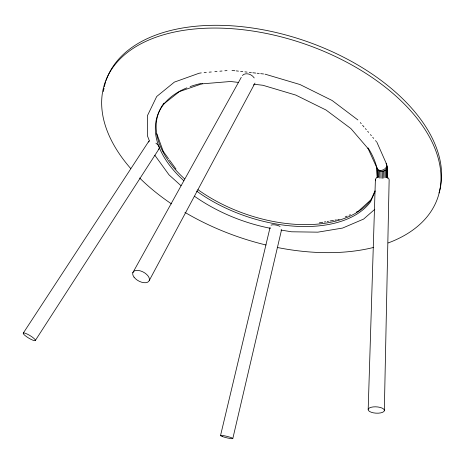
<?xml version="1.0" encoding="UTF-8"?>
<svg xmlns="http://www.w3.org/2000/svg" width="464" height="464" viewBox="0 0 464 464"><rect width="100%" height="100%" fill="white"/><g stroke="black" fill="none" stroke-linecap="round" stroke-linejoin="round"><path stroke-width="0.7" d="M384.325 410.791A8.132 3.167 3.4 0 0 373.068 406.928A8.132 3.167 3.4 0 0 371.403 412.305A8.132 3.167 3.4 0 0 384.325 410.791L389.128 180.658A6.914 4.182 0.1 0 0 386.413 176.79M368.19 409.271L375.393 179.667M387.312 177.903L386.947 165.7L386.982 167.139M232.835 438.463L281.578 229.686M220.516 435.626L270.065 227.493M377.151 177.526L376.774 167.51C377.51 172.509 385.735 172.446 387.098 167.846M375.034 190.797L371.02 199.885A115.524 66.166 19.1 0 1 197.89 189.631M375.063 191.562L370.475 201.921A115.681 66.01 19.1 0 1 196.608 191.075M149.275 280.494L255.009 83.091M132.82 272.704L241.263 77.366M35.258 340.605A7.105 1.409 31.3 0 0 27.509 334.208A7.105 1.409 31.3 0 0 25.143 335.611A7.105 1.409 31.3 0 0 35.258 340.605L159.048 148.857M23.328 333.019L148.712 141.404M358.08 211.416L371.722 199.108M374.779 209.322L363.637 219.066L342.594 228.062L317.852 232.162L291.467 231.785L280.923 230.04M163.577 104.122L179.394 91.605L202.397 83.636M345.158 216.961L347.124 216.108M349.085 215.25L350.395 214.681M356.288 212.112L357.599 211.538M319.296 222.871L322.851 222.25M324.272 222.001L325.693 221.746M327.12 221.496L328.541 221.247M329.962 220.997L333.523 220.371M334.944 220.122L336.365 219.872M337.786 219.623L339.213 219.373M201.283 72.883L199.056 73.254L174.383 82.105L156.699 96.512L147.436 115.669L147.407 135.743L149.46 141.126M204.143 72.628L206.289 72.436M209.142 72.175L211.288 71.984M214.855 71.665L217.001 71.468M219.861 71.212L222.001 71.021M224.86 70.766L227 70.569M201.602 83.891L230.533 81.496L238.444 82.418M232.006 70.412L234.877 70.737M236.309 70.899L238.461 71.137M240.613 71.381L242.765 71.624M244.917 71.868L247.068 72.111M249.22 72.355L251.372 72.599M252.81 72.755L255.676 73.08M257.108 73.242L259.26 73.486M260.698 73.648L263.564 73.973M254.266 84.268L262.897 85.277L295.759 95.074L326.018 110.009L350.906 128.592L368.439 149.008M270.379 228.294C243.269 222.946 217.077 212.083 194.404 196.22M265.002 74.136L299.97 84.529L332.114 100.485L357.889 119.95M181.035 185.716L168.989 174.818L154.843 155.26M360.308 122.566L361.23 123.656M362.61 125.297L363.991 126.933M365.377 128.574L366.293 129.665M367.679 131.306L368.602 132.397M370.44 134.583L371.362 135.674M372.743 137.315L373.665 138.405M375.509 140.592L376.432 141.682M163.154 151.241L168.542 158.717M169.372 159.865L176.007 169.07M376.89 142.233L386.587 164.146M367.917 148.242L377.539 169.29A5.226 3.758 -24.3 0 0 384.499 169.128A5.324 3.828 -24.4 0 0 386.031 163.316M156.82 133.783L163.49 152.03M376.762 167.481L376.988 168.455M377.012 168.571L377.336 177.161M378.479 170.334L378.734 177.544M377.597 169.534L377.887 177.428M379.604 170.92L379.848 178.159M380.892 171.245L381.112 178.257M382.255 171.291L382.458 178.338M383.6 171.054L383.792 178.141M384.83 170.549L385.01 177.666M385.874 169.807L386.054 177.671M386.645 168.884L386.837 177.492M387.202 166.762L387.446 178.257M375.434 180.757A6.914 4.182 0.1 0 1 377.951 176.859M254.237 84.332A7.436 5.597 30.5 0 1 253.495 84.993M242.365 75.475A7.436 5.597 30.5 0 1 254.226 77.94M155.898 143.127A6.392 2.778 33.6 0 1 158.346 149.24M148.376 142.054A6.392 2.778 33.6 0 1 149.396 141.004M271.046 225.156A5.893 2.053 13.1 0 1 280.082 226.432M184.579 178.884A115.524 66.166 19.1 0 1 163.92 103.188M183.843 180.745A115.681 66.01 19.1 0 1 186.847 87.858M190.136 86.606A115.681 66.01 19.1 0 1 200.825 83.52M368.138 147.958A115.681 66.01 19.1 0 1 376.606 166.854M130.749 168.565A176.042 102.022 19.1 0 1 168.722 33.373A176.042 102.022 19.1 0 1 400.612 100.404A176.042 102.022 19.1 0 1 388.124 242.968M373.491 247.463A176.042 102.022 19.1 0 1 277.263 247.469M266.023 244.998A176.042 102.022 19.1 0 1 184.91 212.361M171.494 203.893A176.042 102.022 19.1 0 1 139.629 178.002M103.431 91.623A175.728 102.324 19.1 0 1 104.023 88.148M104.313 86.762A175.728 102.324 19.1 0 1 105.612 81.942M106.059 80.574A175.728 102.324 19.1 0 1 303.491 40.339A175.728 102.324 19.1 0 1 439.008 193.001M134.038 277.153A9.129 5.029 28.2 0 0 148.55 281.596A9.129 5.029 28.2 0 0 140.586 270.941A9.129 5.029 28.2 0 0 134.038 277.153M222.691 436.647A6.368 0.731 13.8 0 0 232.766 438.637A6.368 0.731 13.8 0 0 224.564 435.818A6.368 0.731 13.8 0 0 222.691 436.647"/></g></svg>
